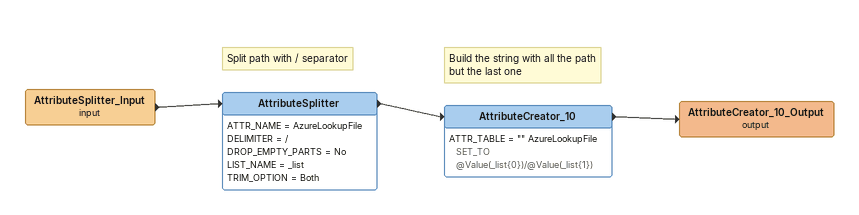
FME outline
AttributeSplitter_Input (input)
    -> AttributeSplitter
Note: Split path with / separator
AttributeSplitter
    ATTR_NAME = AzureLookupFile
    DELIMITER = /
    DROP_EMPTY_PARTS = No
    LIST_NAME = _list
    TRIM_OPTION = Both
    -> AttributeCreator_10
Note: Build the string with all the path but the last one
AttributeCreator_10
    ATTR_TABLE = "" AzureLookupFile SET_TO @Value(_list{0})/@Value(_list{1})
    -> AttributeCreator_10_Output (output)
AttributeCreator_10_Output (output)
